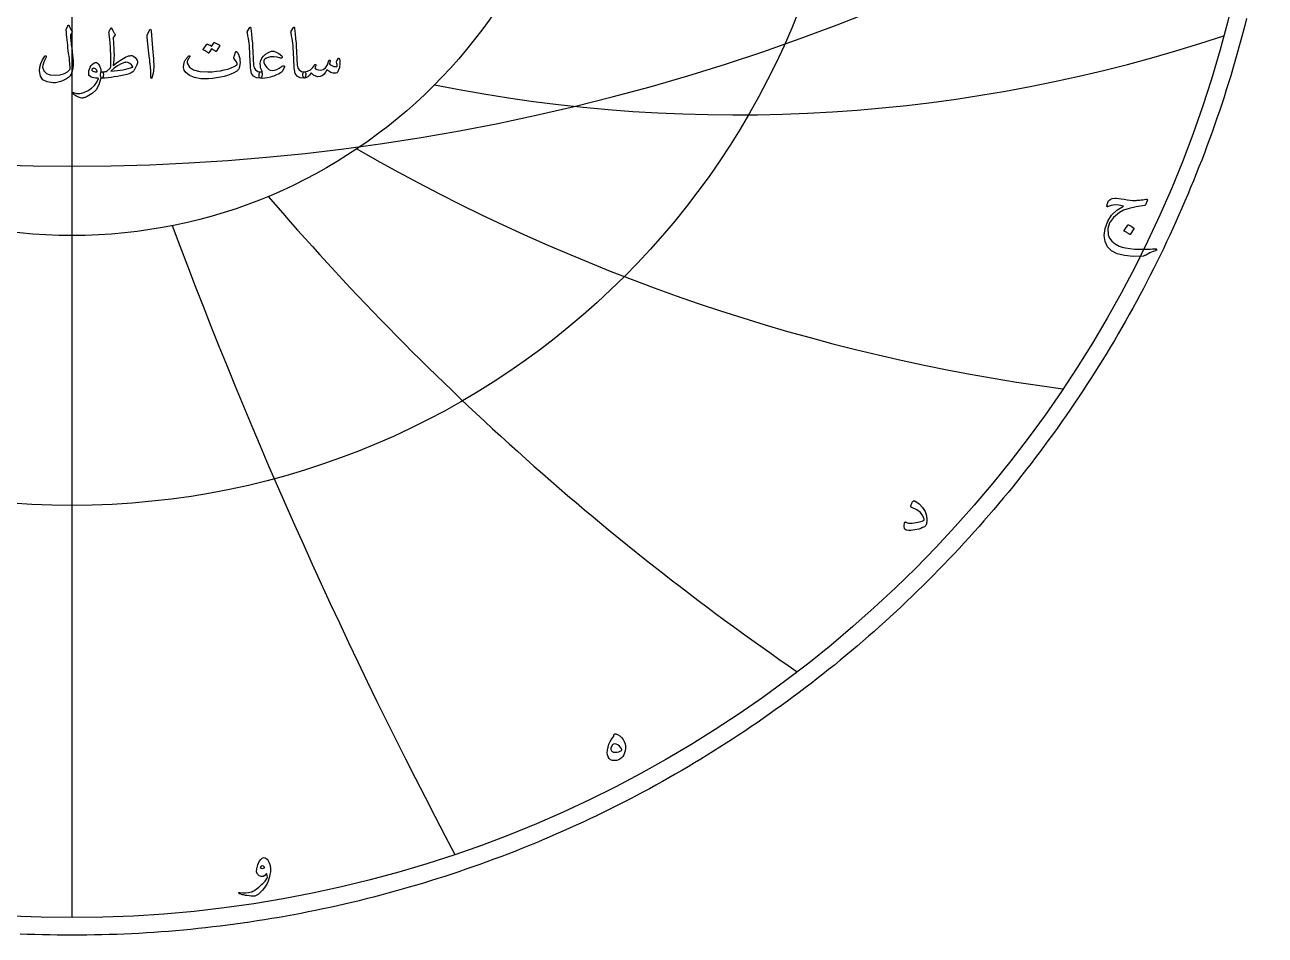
# Model space of a CAD drawing. Header units: millimetres. Extents: x -80 to 80, y -80 to 82.
# Drawn here: x -3.1 to 79.2, y -80.4 to -20 of the extents above; entities that cross this region are included whole.
import ezdxf

# ---------------------------------------------------------------- set-up
doc = ezdxf.new("R2010")
doc.units = ezdxf.units.MM
for name, color, linetype in [('CUT_OUTER', 1, 'Continuous'), ('ENGRAVE', 7, 'Continuous'), ('ENGRAVE_FINE', 8, 'Continuous'), ('TEXT', 5, 'Continuous')]:
    doc.layers.add(name, color=color, linetype=linetype)

msp = doc.modelspace()

# ---------------------------------------------------------------- linework, layer by layer
at = {"layer": 'CUT_OUTER'}
msp.add_lwpolyline([(77.9614, -19.5283), (77.8401, -20.0063), (77.7159, -20.4836), (77.5888, -20.96), (77.4587, -21.4357), (77.3257, -21.9106), (77.1898, -22.3846), (77.051, -22.8578), (76.9093, -23.3302), (76.7647, -23.8016), (76.6172, -24.2722), (76.4668, -24.7419), (76.3136, -25.2106), (76.1575, -25.6784), (75.9985, -26.1452), (75.8366, -26.611), (75.6719, -27.0758), (75.5043, -27.5396), (75.3339, -28.0024), (75.1607, -28.4641), (74.9846, -28.9248), (74.8057, -29.3843), (74.624, -29.8428), (74.4395, -30.3001), (74.2522, -30.7563), (74.0621, -31.2113), (73.8692, -31.6651), (73.6735, -32.1178), (73.475, -32.5692), (73.2738, -33.0195), (73.0698, -33.4684), (72.8631, -33.9162), (72.6536, -34.3626), (72.4414, -34.8078), (72.2265, -35.2516), (72.0088, -35.6941), (71.7884, -36.1353), (71.5654, -36.5751), (71.3396, -37.0135), (71.1111, -37.4505), (70.88, -37.8862), (70.6462, -38.3204), (70.4098, -38.7531), (70.1706, -39.1844), (69.9289, -39.6142), (69.6845, -40.0426), (69.4375, -40.4694), (69.1879, -40.8947), (68.9356, -41.3184), (68.6808, -41.7406), (68.4234, -42.1613), (68.1634, -42.5803), (67.9009, -42.9978), (67.6358, -43.4136), (67.3681, -43.8278), (67.0979, -44.2403), (66.8252, -44.6512), (66.55, -45.0604), (66.2722, -45.4679), (65.992, -45.8736), (65.7093, -46.2777), (65.4241, -46.68), (65.1364, -47.0806), (64.8463, -47.4794), (64.5538, -47.8764), (64.2588, -48.2715), (63.9614, -48.6649), (63.6616, -49.0565), (63.3594, -49.4462), (63.0548, -49.834), (62.7479, -50.22), (62.4385, -50.604), (62.1269, -50.9862), (61.8128, -51.3664), (61.4965, -51.7447), (61.1778, -52.1211), (60.8569, -52.4955), (60.5336, -52.8679), (60.2081, -53.2384), (59.8803, -53.6068), (59.5502, -53.9732), (59.2179, -54.3376), (58.8834, -54.6999), (58.5467, -55.0602), (58.2077, -55.4184), (57.8666, -55.7745), (57.5233, -56.1285), (57.1778, -56.4804), (56.8302, -56.8302), (56.4804, -57.1778), (56.1285, -57.5233), (55.7745, -57.8666), (55.4184, -58.2077), (55.0602, -58.5467), (54.6999, -58.8834), (54.3376, -59.2179), (53.9732, -59.5502), (53.6068, -59.8803), (53.2384, -60.2081), (52.8679, -60.5336), (52.4955, -60.8569), (52.1211, -61.1778), (51.7447, -61.4965), (51.3664, -61.8128), (50.9862, -62.1269), (50.604, -62.4385), (50.22, -62.7479), (49.834, -63.0548), (49.4462, -63.3594), (49.0565, -63.6616), (48.6649, -63.9614), (48.2715, -64.2588), (47.8764, -64.5538), (47.4794, -64.8463), (47.0806, -65.1364), (46.68, -65.4241), (46.2777, -65.7093), (45.8736, -65.992), (45.4679, -66.2722), (45.0604, -66.55), (44.6512, -66.8252), (44.2403, -67.0979), (43.8278, -67.3681), (43.4136, -67.6358), (42.9978, -67.9009), (42.5803, -68.1634), (42.1613, -68.4234), (41.7406, -68.6808), (41.3184, -68.9356), (40.8947, -69.1879), (40.4694, -69.4375), (40.0426, -69.6845), (39.6142, -69.9289), (39.1844, -70.1706), (38.7531, -70.4098), (38.3204, -70.6462), (37.8862, -70.88), (37.4505, -71.1111), (37.0135, -71.3396), (36.5751, -71.5654), (36.1353, -71.7884), (35.6941, -72.0088), (35.2516, -72.2265), (34.8078, -72.4414), (34.3626, -72.6536), (33.9162, -72.8631), (33.4684, -73.0698), (33.0195, -73.2738), (32.5692, -73.475), (32.1178, -73.6735), (31.6651, -73.8692), (31.2113, -74.0621), (30.7563, -74.2522), (30.3001, -74.4395), (29.8428, -74.624), (29.3843, -74.8057), (28.9248, -74.9846), (28.4641, -75.1607), (28.0024, -75.3339), (27.5396, -75.5043), (27.0758, -75.6719), (26.611, -75.8366), (26.1452, -75.9985), (25.6784, -76.1575), (25.2106, -76.3136), (24.7419, -76.4668), (24.2722, -76.6172), (23.8016, -76.7647), (23.3302, -76.9093), (22.8578, -77.051), (22.3846, -77.1898), (21.9106, -77.3257), (21.4357, -77.4587), (20.96, -77.5888), (20.4836, -77.7159), (20.0063, -77.8401), (19.5283, -77.9614), (19.0496, -78.0798), (18.5701, -78.1952), (18.09, -78.3077), (17.6092, -78.4172), (17.1277, -78.5238), (16.6455, -78.6274), (16.1628, -78.728), (15.6794, -78.8257), (15.1954, -78.9204), (14.7109, -79.0122), (14.2258, -79.101), (13.7402, -79.1868), (13.2541, -79.2696), (12.7674, -79.3494), (12.2803, -79.4263), (11.7927, -79.5001), (11.3047, -79.571), (10.8163, -79.6388), (10.3274, -79.7037), (9.8381, -79.7656), (9.3485, -79.8244), (8.8586, -79.8803), (8.3683, -79.9332), (7.8776, -79.983), (7.3867, -80.0298), (6.8955, -80.0736), (6.4041, -80.1144), (5.9124, -80.1522), (5.4205, -80.187), (4.9283, -80.2188), (4.436, -80.2475), (3.9436, -80.2732), (3.4509, -80.2959), (2.9582, -80.3155), (2.4653, -80.3322), (1.9724, -80.3458), (1.4793, -80.3564), (0.9863, -80.3639), (0.4931, -80.3685), (0, -80.37), (-0.4931, -80.3685), (-0.9863, -80.3639), (-1.4793, -80.3564), (-1.9724, -80.3458), (-2.4653, -80.3322), (-2.9582, -80.3155), (-3.4509, -80.2959)], dxfattribs=at)
at = {"layer": 'ENGRAVE'}
for points in [[(0, -79.2), (0, 79.2)], [(0, -79.2), (0, -33.9362)]]:
    msp.add_lwpolyline(points, dxfattribs=at)
for radius in [79.2, 51.8435, 33.9362]:
    msp.add_circle((0, 0), radius, dxfattribs=at)
for centre, radius, start, end in [((44.1017, 76.3863), 102.3112, 258.698669, 288.434049), ((82.7502, 82.7502), 127.9958, 240.077767, 262.379302), ((151.4886, 87.462), 182.4449, 220.628746, 235.496436), ((337.2164, 90.3569), 352.9405, 200.506028, 207.939873)]:
    msp.add_arc(centre, radius, start, end, dxfattribs=at)
at = {"layer": 'ENGRAVE_FINE'}
msp.add_arc((0, 112.7436), 142.0752, 236.207433, 303.792567, dxfattribs=at)
at = {"layer": 'TEXT'}
for points in [[(-0.2904, -20.0145), (-0.2822, -20.0001), (-0.2717, -19.9899), (-0.2588, -19.9837), (-0.2436, -19.9817), (-0.2283, -19.9843), (-0.2155, -19.9922), (-0.2049, -20.0054), (-0.1967, -20.0239), (-0.1531, -20.1313), (-0.1066, -20.2241), (-0.0571, -20.3023), (-0.0047, -20.3658), (0.0108, -20.3886), (0.0152, -20.415), (0.0085, -20.4448), (-0.0094, -20.4782), (-0.0208, -20.4943), (-0.0316, -20.5098), (-0.0419, -20.5247), (-0.0515, -20.5391), (-0.0606, -20.5525), (-0.0691, -20.5648), (-0.077, -20.576), (-0.0843, -20.5859), (-0.0966, -20.6041), (-0.1054, -20.6257), (-0.1107, -20.6509), (-0.1124, -20.6796), (-0.1069, -20.7605), (-0.0995, -20.8488), (-0.0905, -20.9444), (-0.0796, -21.0473), (-0.0673, -21.1575), (-0.0539, -21.275), (-0.0392, -21.3999), (-0.0234, -21.5321), (-0.0057, -21.6639), (0.01, -21.7879), (0.0236, -21.904), (0.0351, -22.0122), (0.0449, -22.1127), (0.0533, -22.206), (0.0602, -22.2919), (0.0656, -22.3705), (0.0717, -22.6032), (0.0527, -22.8236), (0.0085, -23.0318), (-0.0609, -23.2276), (-0.1285, -23.3427), (-0.233, -23.4489), (-0.3744, -23.5464), (-0.5527, -23.6351), (-0.7459, -23.7086), (-0.9274, -23.7604), (-1.0972, -23.7906), (-1.2553, -23.7991), (-1.6511, -23.7446), (-1.9344, -23.5953), (-2.1054, -23.3512), (-2.1639, -23.0122), (-2.1435, -22.7595), (-2.0773, -22.5122), (-1.9655, -22.2701), (-1.808, -22.0332), (-1.796, -22.0195), (-1.7834, -22.011), (-1.7702, -22.0078), (-1.7565, -22.0098), (-1.7418, -22.0154), (-1.7307, -22.0227), (-1.7231, -22.0318), (-1.719, -22.0426), (-1.7161, -22.0587), (-1.7166, -22.0742), (-1.7207, -22.0891), (-1.7283, -22.1035), (-1.8358, -22.3128), (-1.9098, -22.4911), (-1.9505, -22.6383), (-1.9579, -22.7546), (-1.8797, -23.0048), (-1.7108, -23.1796), (-1.4511, -23.2789), (-1.1007, -23.3026), (-0.7848, -23.2683), (-0.5164, -23.189), (-0.2954, -23.0646), (-0.1218, -22.8951), (-0.1254, -22.8132), (-0.1317, -22.7177), (-0.1407, -22.6083), (-0.1522, -22.4852), (-0.1667, -22.3481), (-0.1844, -22.1966), (-0.2054, -22.0307), (-0.2295, -21.8506), (-0.2523, -21.6647), (-0.274, -21.4817), (-0.2945, -21.3017), (-0.3138, -21.1246), (-0.3317, -20.9504), (-0.3478, -20.7791), (-0.3621, -20.6108), (-0.3747, -20.4454), (-0.3934, -20.2862), (-0.3926, -20.268), (-0.3899, -20.251), (-0.3855, -20.2352), (-0.3794, -20.2206)], [(2.5668, -20.1831), (2.5779, -20.1711), (2.5878, -20.1632), (2.5966, -20.1594), (2.6042, -20.1597), (2.6133, -20.1638), (2.6218, -20.1714), (2.6297, -20.1825), (2.637, -20.1972), (2.6667, -20.2604), (2.695, -20.3189), (2.7218, -20.3728), (2.7471, -20.422), (2.7712, -20.4659), (2.7945, -20.504), (2.8169, -20.5362), (2.8384, -20.5625), (2.8542, -20.5842), (2.8595, -20.607), (2.8542, -20.631), (2.8384, -20.6562), (2.7447, -20.7733), (2.7327, -20.7935), (2.7248, -20.8166), (2.721, -20.8427), (2.7213, -20.8716), (2.7366, -21.0927), (2.7494, -21.2873), (2.76, -21.4557), (2.7682, -21.5976), (2.7743, -21.7136), (2.7787, -21.8037), (2.7813, -21.8681), (2.7822, -21.9068), (2.7812, -22.0209), (2.7781, -22.1293), (2.773, -22.2317), (2.7658, -22.3283), (2.7569, -22.4191), (2.7465, -22.504), (2.7346, -22.583), (2.7213, -22.6562), (3.0395, -22.4126), (3.315, -22.2253), (3.5477, -22.0941), (3.7377, -22.0192), (3.8223, -21.9993), (3.8982, -21.9911), (3.9652, -21.9946), (4.0234, -22.0098), (4.1057, -22.0526), (4.1839, -22.1199), (4.2579, -22.2118), (4.3279, -22.3283), (4.3387, -22.3561), (4.3431, -22.388), (4.3411, -22.424), (4.3326, -22.4642), (4.286, -22.6082), (4.2307, -22.7452), (4.1666, -22.8752), (4.0937, -22.9981), (4.0229, -23.0772), (3.9227, -23.1457), (3.7934, -23.2036), (3.6347, -23.251), (3.4223, -23.298), (3.2114, -23.3406), (3.0019, -23.3788), (2.7939, -23.4126), (2.5877, -23.4418), (2.3835, -23.4659), (2.1814, -23.4851), (1.9813, -23.4993), (1.9587, -23.4928), (1.938, -23.4735), (1.9189, -23.4413), (1.9017, -23.3962), (1.8864, -23.3409), (1.8782, -23.2873), (1.8771, -23.2355), (1.8829, -23.1855), (1.8961, -23.1418), (1.9169, -23.1094), (1.9453, -23.088), (1.9813, -23.0777), (2.0291, -23.0751), (2.0744, -23.0719), (2.117, -23.0681), (2.1569, -23.0637), (2.1942, -23.0593), (2.2289, -23.0555), (2.261, -23.0523), (2.2904, -23.0496), (2.5527, -22.7967), (2.5551, -22.7857), (2.5574, -22.7715), (2.5597, -22.7541), (2.5621, -22.7335), (2.5644, -22.7096), (2.5668, -22.6825), (2.5691, -22.6522), (2.5714, -22.6187), (2.5735, -22.5823), (2.575, -22.5432), (2.5758, -22.5015), (2.5761, -22.4571), (2.5761, -22.4104), (2.5761, -22.3617), (2.5761, -22.3109), (2.5761, -22.2581), (2.5755, -22.1983), (2.5738, -22.1269), (2.5709, -22.0438), (2.5668, -21.9489), (2.5615, -21.843), (2.5551, -21.7264), (2.5474, -21.5994), (2.5387, -21.4618), (2.5185, -21.1565), (2.5, -20.915), (2.4833, -20.7373), (2.4684, -20.6234), (2.4564, -20.5502), (2.4485, -20.4946), (2.4447, -20.4565), (2.445, -20.436), (2.4592, -20.3974), (2.4737, -20.3611), (2.4885, -20.3271), (2.5035, -20.2955), (2.5189, -20.2657), (2.5346, -20.237), (2.5505, -20.2095), (2.5668, -20.1831)], [(5.1101, -20.3611), (5.1549, -20.2744), (5.1909, -20.244), (5.2181, -20.2698), (5.2366, -20.3517), (5.3443, -21.4993), (5.4084, -22.2036), (5.4228, -22.7663), (5.3873, -23.1872), (5.3021, -23.4665), (5.2866, -23.4893), (5.2729, -23.5016), (5.2609, -23.5034), (5.2506, -23.4946), (5.2424, -23.4808), (5.2366, -23.463), (5.2331, -23.441), (5.2319, -23.415), (5.2319, -23.2121), (5.2225, -22.9969), (5.2038, -22.7695), (5.1757, -22.5297), (5.1695, -22.4671), (5.1511, -22.2979), (5.1203, -22.0221), (5.0773, -21.6398), (4.9743, -20.792), (4.9719, -20.7469), (4.9743, -20.7054), (4.9813, -20.6673), (4.993, -20.6328)], [(11.7987, -20.1269), (11.8077, -20.1128), (11.8162, -20.1035), (11.8241, -20.0988), (11.8315, -20.0988), (11.8426, -20.1049), (11.8525, -20.1234), (11.8613, -20.1541), (11.8689, -20.1972), (11.9076, -20.547), (11.9392, -20.8705), (11.9638, -21.1676), (11.9813, -21.4384), (11.9926, -21.6699), (12.003, -21.8775), (12.0125, -22.061), (12.0212, -22.2206), (12.0286, -22.3561), (12.0346, -22.4677), (12.0392, -22.5552), (12.0422, -22.6187), (12.0838, -22.809), (12.1757, -22.9489), (12.318, -23.0385), (12.5106, -23.0777), (12.5642, -23.0918), (12.5984, -23.1246), (12.6134, -23.1761), (12.609, -23.2464), (12.587, -23.357), (12.5633, -23.4361), (12.5378, -23.4835), (12.5106, -23.4993), (12.2395, -23.4636), (12.0399, -23.3564), (11.9117, -23.1779), (11.8549, -22.9279), (11.8459, -22.8083), (11.8379, -22.6884), (11.8307, -22.5682), (11.8244, -22.4478), (11.8187, -22.327), (11.8133, -22.206), (11.8082, -22.0846), (11.8034, -21.963), (11.7946, -21.731), (11.7823, -21.5221), (11.7665, -21.3364), (11.7471, -21.1737), (11.7243, -21.0176), (11.698, -20.8511), (11.6681, -20.6745), (11.6347, -20.4876), (11.6303, -20.4539), (11.6312, -20.4232), (11.6374, -20.3953), (11.6488, -20.3705)], [(14.698, -20.1269), (14.7071, -20.1128), (14.7156, -20.1035), (14.7235, -20.0988), (14.7308, -20.0988), (14.7419, -20.1049), (14.7519, -20.1234), (14.7606, -20.1541), (14.7682, -20.1972), (14.8069, -20.547), (14.8385, -20.8705), (14.8631, -21.1676), (14.8807, -21.4384), (14.8919, -21.6699), (14.9023, -21.8775), (14.9118, -22.061), (14.9205, -22.2206), (14.9279, -22.3561), (14.9339, -22.4677), (14.9385, -22.5552), (14.9415, -22.6187), (14.9831, -22.809), (15.075, -22.9489), (15.2173, -23.0385), (15.4099, -23.0777), (15.4635, -23.0918), (15.4978, -23.1246), (15.5127, -23.1761), (15.5083, -23.2464), (15.4863, -23.357), (15.4626, -23.4361), (15.4372, -23.4835), (15.4099, -23.4993), (15.1389, -23.4636), (14.9392, -23.3564), (14.811, -23.1779), (14.7542, -22.9279), (14.7453, -22.8083), (14.7372, -22.6884), (14.73, -22.5682), (14.7237, -22.4478), (14.718, -22.327), (14.7126, -22.206), (14.7075, -22.0846), (14.7027, -21.963), (14.6939, -21.731), (14.6816, -21.5221), (14.6658, -21.3364), (14.6465, -21.1737), (14.6236, -21.0176), (14.5973, -20.8511), (14.5674, -20.6745), (14.5341, -20.4876), (14.5297, -20.4539), (14.5305, -20.4232), (14.5367, -20.3953), (14.5481, -20.3705)], [(9.4193, -21.1339), (9.4251, -21.1281), (9.4333, -21.1246), (9.4439, -21.1234), (9.4567, -21.1246), (9.5028, -21.1418), (9.5475, -21.1609), (9.5907, -21.1816), (9.6324, -21.2042), (9.6729, -21.2288), (9.7126, -21.2557), (9.7514, -21.285), (9.7893, -21.3166), (9.7966, -21.3263), (9.7998, -21.3365), (9.799, -21.3473), (9.794, -21.3588), (9.5691, -21.7147), (9.563, -21.7194), (9.5539, -21.7194), (9.5419, -21.7147), (9.527, -21.7054), (9.5167, -21.6967), (9.5001, -21.6849), (9.4769, -21.6698), (9.4474, -21.6515), (9.4111, -21.6297), (9.3677, -21.6041), (9.3174, -21.5747), (9.26, -21.5414), (9.082, -21.8178), (9.0738, -21.8263), (9.0633, -21.8283), (9.0504, -21.8239), (9.0352, -21.8131), (9.022, -21.8037), (9.0012, -21.7897), (8.9728, -21.7709), (8.9368, -21.7475), (8.8926, -21.7194), (8.8396, -21.6866), (8.7779, -21.6492), (8.7073, -21.607), (8.7, -21.6), (8.6968, -21.593), (8.6977, -21.5859), (8.7026, -21.5789), (8.9321, -21.237), (8.938, -21.2311), (8.9462, -21.2276), (8.9567, -21.2264), (8.9696, -21.2276), (9.0088, -21.2403), (9.0469, -21.2551), (9.0838, -21.272), (9.1195, -21.2908), (9.154, -21.3115), (9.1874, -21.3336), (9.2196, -21.3571), (9.2506, -21.3822)], [(10.9462, -21.7569), (10.9777, -21.7964), (11.0065, -21.84), (11.0327, -21.8877), (11.0563, -21.9396), (11.0772, -21.9952), (11.0955, -22.0543), (11.1112, -22.117), (11.1242, -22.1831), (11.1412, -22.316), (11.1453, -22.4478), (11.1365, -22.5783), (11.1148, -22.7077), (11.082, -22.8231), (11.0399, -22.9161), (10.9884, -22.987), (10.9275, -23.0356), (10.7343, -23.1378), (10.5293, -23.2288), (10.3127, -23.3087), (10.0844, -23.3775), (9.8443, -23.4346), (9.5926, -23.4794), (9.3291, -23.5119), (9.0539, -23.5321), (8.5381, -23.5268), (8.1148, -23.4548), (7.784, -23.316), (7.5457, -23.1105), (7.4479, -22.9498), (7.4029, -22.7768), (7.4105, -22.5915), (7.4708, -22.3939), (7.4911, -22.3513), (7.5147, -22.3078), (7.5415, -22.2635), (7.5715, -22.2182), (7.6047, -22.1721), (7.6411, -22.1252), (7.6808, -22.0773), (7.7237, -22.0286), (7.738, -22.0148), (7.753, -22.0063), (7.7685, -22.0031), (7.7846, -22.0051), (7.7954, -22.0092), (7.8045, -22.0168), (7.8118, -22.028), (7.8174, -22.0426), (7.82, -22.0564), (7.8186, -22.0695), (7.813, -22.0821), (7.8033, -22.0941), (7.7632, -22.1418), (7.7272, -22.1913), (7.6953, -22.2425), (7.6675, -22.2955), (7.6485, -22.3462), (7.6382, -22.3951), (7.6368, -22.4422), (7.6441, -22.4876), (7.7904, -22.7525), (8.0656, -22.9384), (8.4696, -23.0452), (9.0024, -23.0731), (9.2953, -23.0618), (9.5744, -23.0373), (9.8398, -22.9997), (10.0914, -22.9489), (10.3295, -22.885), (10.5545, -22.8078), (10.7663, -22.7175), (10.9649, -22.614), (10.9456, -22.5174), (10.9017, -22.4103), (10.8332, -22.2926), (10.7401, -22.1644), (10.7372, -22.1521), (10.7378, -22.1293), (10.7419, -22.0959), (10.7495, -22.052), (10.7515, -22.0476), (10.753, -22.0438), (10.7539, -22.0406), (10.7542, -22.0379), (10.7694, -21.9782), (10.7916, -21.9115), (10.8209, -21.8377), (10.8572, -21.7569), (10.8733, -21.7323), (10.8935, -21.7241), (10.9178, -21.7323), (10.9462, -21.7569)], [(14.0891, -22.7358), (13.9626, -23.0168), (13.9465, -23.0447), (13.931, -23.0672), (13.9161, -23.0845), (13.9017, -23.0965), (13.8288, -23.1464), (13.7507, -23.1931), (13.6672, -23.2366), (13.5785, -23.2768), (13.4849, -23.3144), (13.3865, -23.35), (13.2835, -23.3835), (13.1757, -23.415), (12.9743, -23.4642), (12.7963, -23.4946), (12.6418, -23.5063), (12.5106, -23.4993), (12.4606, -23.4765), (12.4275, -23.4314), (12.4114, -23.364), (12.4123, -23.2745), (12.4243, -23.1937), (12.4415, -23.1339), (12.4641, -23.0953), (12.4919, -23.0777), (12.4966, -23.0777), (12.5013, -23.0777), (12.5059, -23.0777), (12.5106, -23.0777), (12.5455, -23.0813), (12.5797, -23.0824), (12.6134, -23.0813), (12.6465, -23.0777), (12.5897, -22.9937), (12.5457, -22.9009), (12.5147, -22.7993), (12.4966, -22.689), (12.4939, -22.4914), (12.5282, -22.3154), (12.5993, -22.1612), (12.7073, -22.0286), (12.8464, -21.9047), (12.9825, -21.8096), (13.1157, -21.7431), (13.246, -21.7054), (13.3865, -21.7057), (13.5458, -21.7581), (13.7237, -21.8626), (13.9205, -22.0192), (13.9427, -22.0435), (13.9533, -22.0695), (13.9521, -22.0973), (13.9392, -22.1269), (13.9208, -22.1497), (13.8982, -22.162), (13.8716, -22.1638), (13.8408, -22.155), (13.6204, -22.0912), (13.3994, -22.0684), (13.1778, -22.0865), (12.9556, -22.1456), (12.8675, -22.1828), (12.7998, -22.2241), (12.7527, -22.2695), (12.7261, -22.319), (12.7196, -22.3816), (12.7378, -22.4618), (12.7805, -22.5596), (12.8479, -22.6749), (12.9298, -22.7914), (13.0071, -22.8787), (13.0797, -22.9366), (13.1476, -22.9653), (13.2955, -22.98), (13.4439, -22.963), (13.5929, -22.9144), (13.7425, -22.8342), (13.8783, -22.7405), (13.9486, -22.696), (14.0048, -22.6702), (14.0469, -22.6632), (14.075, -22.6749), (14.0864, -22.6893), (14.0926, -22.7042), (14.0935, -22.7197), (14.0891, -22.7358)], [(17.6816, -22.1644), (17.6919, -22.1574), (17.7039, -22.1597), (17.7176, -22.1714), (17.7331, -22.1925), (17.7498, -22.2282), (17.7624, -22.2791), (17.7709, -22.3453), (17.7753, -22.4267), (17.7768, -22.5192), (17.7718, -22.6094), (17.7604, -22.6972), (17.7425, -22.7827), (17.6904, -22.9489), (17.6324, -23.0684), (17.5686, -23.141), (17.4989, -23.1667), (17.3341, -23.1571), (17.1816, -23.114), (17.0414, -23.0376), (16.9135, -22.9279), (16.8256, -23.1009), (16.7214, -23.2358), (16.6008, -23.3327), (16.4638, -23.3916), (16.3201, -23.4044), (16.1746, -23.3681), (16.0273, -23.2827), (15.8783, -23.148), (15.7577, -23.3017), (15.6394, -23.4115), (15.5235, -23.4773), (15.4099, -23.4993), (15.3871, -23.4864), (15.3654, -23.4478), (15.3449, -23.3834), (15.3256, -23.2932), (15.3186, -23.2042), (15.3303, -23.1386), (15.3608, -23.0965), (15.4099, -23.0777), (15.626, -23.0289), (15.8151, -22.9337), (15.9773, -22.7923), (16.1125, -22.6047), (16.1198, -22.5944), (16.1277, -22.5871), (16.1362, -22.5827), (16.1453, -22.5812), (16.1564, -22.5824), (16.1664, -22.5859), (16.1752, -22.5918), (16.1828, -22.6), (16.1872, -22.6252), (16.1769, -22.6679), (16.152, -22.7282), (16.1125, -22.8061), (16.1643, -22.8661), (16.2448, -22.9103), (16.354, -22.9387), (16.4919, -22.9513), (16.6637, -22.9153), (16.8139, -22.7979), (16.9424, -22.5991), (17.0493, -22.319), (17.0546, -22.3046), (17.061, -22.2944), (17.0686, -22.2882), (17.0774, -22.2862), (17.0906, -22.2873), (17.102, -22.2908), (17.1116, -22.2967), (17.1195, -22.3049), (17.1254, -22.3166), (17.1289, -22.3283), (17.1301, -22.34), (17.1289, -22.3517), (17.0821, -22.5485), (17.1368, -22.5971), (17.2027, -22.6398), (17.2797, -22.6767), (17.3678, -22.7077), (17.4536, -22.7279), (17.5188, -22.7323), (17.5636, -22.7209), (17.5879, -22.6937), (17.5958, -22.6521), (17.5914, -22.593), (17.5748, -22.5163), (17.5458, -22.422), (17.5508, -22.3954), (17.5751, -22.3435), (17.6187, -22.2666), (17.6816, -22.1644)], [(1.8876, -23.5508), (1.7778, -23.9364), (1.5937, -24.2592), (1.3352, -24.5195), (1.0023, -24.7171), (0.9558, -24.7371), (0.9098, -24.7552), (0.8645, -24.7711), (0.8197, -24.785), (0.7758, -24.7966), (0.733, -24.8055), (0.6915, -24.8118), (0.6511, -24.8155), (0.5504, -24.8011), (0.4169, -24.7487), (0.2506, -24.6583), (0.0515, -24.5297), (0.0302, -24.5113), (0.0176, -24.4934), (0.0138, -24.4762), (0.0187, -24.4595), (0.0299, -24.4466), (0.0445, -24.4407), (0.0626, -24.4419), (0.0843, -24.4501), (0.2913, -24.5172), (0.5234, -24.5169), (0.7807, -24.4492), (1.0632, -24.3143), (1.2939, -24.1577), (1.4848, -23.9735), (1.6358, -23.7619), (1.7471, -23.5227), (1.7462, -23.5142), (1.7436, -23.5075), (1.7392, -23.5025), (1.733, -23.4993), (1.5717, -23.4899), (1.4344, -23.4712), (1.3211, -23.4431), (1.2319, -23.4056), (1.1628, -23.3476), (1.1194, -23.2674), (1.1019, -23.165), (1.1101, -23.0403), (1.1127, -23.0237), (1.1159, -23.0069), (1.1197, -22.9898), (1.1241, -22.9724), (1.1291, -22.9543), (1.1347, -22.9355), (1.1408, -22.9157), (1.1475, -22.8951), (1.2026, -22.7613), (1.2693, -22.6503), (1.3478, -22.5622), (1.4379, -22.4969), (1.5302, -22.4612), (1.6148, -22.4618), (1.6918, -22.4987), (1.7611, -22.5719), (1.8217, -22.6738), (1.8677, -22.792), (1.899, -22.9267), (1.9157, -23.0777), (1.9249, -23.0776), (1.9339, -23.0772), (1.9425, -23.0764), (1.9508, -23.0754), (1.9592, -23.0744), (1.9678, -23.0736), (1.9767, -23.0732), (1.986, -23.0731), (2.0176, -23.0798), (2.0422, -23.1), (2.0597, -23.1337), (2.0703, -23.1808), (2.0747, -23.2326), (2.0738, -23.285), (2.0676, -23.338), (2.0562, -23.3916), (2.0413, -23.4387), (2.0246, -23.4724), (2.0062, -23.4926), (1.986, -23.4993), (1.897, -23.4993), (1.8964, -23.5078), (1.8946, -23.5192), (1.8917, -23.5335), (1.8876, -23.5508)], [(1.6628, -23.0262), (1.6136, -22.9404), (1.5597, -22.8798), (1.5012, -22.8444), (1.4379, -22.8342), (1.4002, -22.8441), (1.3665, -22.8599), (1.337, -22.8816), (1.3115, -22.9091), (1.3033, -22.9238), (1.3021, -22.9396), (1.308, -22.9565), (1.3209, -22.9747), (1.3692, -23.0171), (1.4391, -23.0461), (1.5307, -23.0616), (1.644, -23.0637), (1.6557, -23.0613), (1.6628, -23.0543), (1.6651, -23.0426), (1.6628, -23.0262)], [(3.5738, -22.4407), (3.5501, -22.4416), (3.5258, -22.4442), (3.5009, -22.4486), (3.4754, -22.4548), (3.2453, -22.5452), (3.0188, -22.6714), (2.7957, -22.8333), (2.5761, -23.0309), (2.7954, -23.0104), (3.0035, -22.9864), (3.2005, -22.9589), (3.3864, -22.9279), (3.5612, -22.893), (3.7248, -22.8541), (3.8774, -22.8111), (4.0188, -22.7639), (4.0319, -22.7584), (4.0387, -22.751), (4.039, -22.742), (4.0328, -22.7311), (3.9321, -22.6076), (3.822, -22.518), (3.7026, -22.4624), (3.5738, -22.4407)], [(71.3683, -31.6222), (71.2484, -31.892), (71.2375, -31.9098), (71.2247, -31.9232), (71.21, -31.9323), (71.1934, -31.937), (70.6392, -32.0244), (70.1755, -32.1318), (69.8023, -32.2592), (69.5197, -32.4066), (69.1235, -32.7298), (68.869, -33.0848), (68.7563, -33.4717), (68.7853, -33.8905), (68.8734, -34.1172), (69.0226, -34.3176), (69.2331, -34.4919), (69.5048, -34.6399), (69.6955, -34.7061), (69.9332, -34.7598), (70.2176, -34.801), (70.5489, -34.8297), (70.7251, -34.8382), (70.8987, -34.8435), (71.0698, -34.8457), (71.2384, -34.8447), (71.4039, -34.841), (71.5657, -34.8347), (71.7237, -34.826), (71.8779, -34.8148), (71.9141, -34.8123), (71.9429, -34.8148), (71.9641, -34.8222), (71.9778, -34.8347), (71.9853, -34.85), (71.9878, -34.866), (71.9853, -34.8825), (71.9778, -34.8997), (71.9724, -34.9089), (71.966, -34.9165), (71.9586, -34.9226), (71.9504, -34.9272), (71.9415, -34.9311), (71.9322, -34.9353), (71.9227, -34.9398), (71.9129, -34.9447), (71.7689, -34.9906), (71.6418, -35.0383), (71.5316, -35.088), (71.4383, -35.1395), (71.3785, -35.1767), (71.324, -35.2082), (71.2748, -35.2341), (71.2309, -35.2544), (71.193, -35.27), (71.1616, -35.2819), (71.1368, -35.29), (71.1185, -35.2944), (70.4353, -35.3197), (69.8545, -35.2707), (69.3761, -35.1473), (69.0001, -34.9496), (68.7285, -34.6786), (68.568, -34.3401), (68.5186, -33.9342), (68.5805, -33.4608), (68.7441, -32.984), (69.0001, -32.5777), (69.3486, -32.2421), (69.7895, -31.977), (69.4773, -31.9173), (69.205, -31.9033), (68.9727, -31.9348), (68.7803, -32.0119), (68.7635, -32.0182), (68.7478, -32.0219), (68.7335, -32.0232), (68.7204, -32.0219), (68.7094, -32.0179), (68.7016, -32.0107), (68.6969, -32.0004), (68.6954, -31.9869), (68.7022, -31.9248), (68.7129, -31.8633), (68.7272, -31.8024), (68.7453, -31.7421), (68.809, -31.625), (68.9102, -31.5385), (69.0489, -31.4826), (69.225, -31.4574), (69.3364, -31.4583), (69.476, -31.4711), (69.6437, -31.4958), (69.8395, -31.5323), (70.0415, -31.5688), (70.2279, -31.5935), (70.3987, -31.6063), (70.5539, -31.6072), (70.6286, -31.604), (70.7076, -31.5991), (70.7909, -31.5927), (70.8787, -31.5848), (70.9708, -31.5749), (71.0673, -31.5629), (71.1682, -31.5487), (71.2734, -31.5323), (71.3336, -31.5304), (71.3696, -31.5448), (71.3811, -31.5754), (71.3683, -31.6222)], [(70.0793, -33.241), (70.0856, -33.2347), (70.0943, -33.231), (70.1055, -33.2297), (70.1193, -33.231), (70.2164, -33.2703), (70.3079, -33.3184), (70.3938, -33.3752), (70.474, -33.4408), (70.4818, -33.4508), (70.4852, -33.4608), (70.4843, -33.4708), (70.479, -33.4808), (70.2442, -33.8605), (70.2354, -33.8695), (70.2242, -33.8717), (70.2105, -33.8671), (70.1942, -33.8555), (70.1802, -33.8455), (70.158, -33.8305), (70.1277, -33.8105), (70.0893, -33.7856), (70.0421, -33.7556), (69.9856, -33.7206), (69.9197, -33.6806), (69.8445, -33.6357), (69.8345, -33.6282), (69.8295, -33.6207), (69.8295, -33.6132), (69.8345, -33.6057)], [(55.6764, -51.8763), (55.6962, -51.8168), (55.7157, -51.7633), (55.7349, -51.7156), (55.7538, -51.674), (55.7721, -51.6379), (55.7894, -51.6071), (55.8058, -51.5817), (55.8213, -51.5615), (55.8453, -51.5422), (55.8725, -51.5341), (55.9028, -51.5372), (55.9362, -51.5516), (56.2319, -51.7498), (56.4595, -51.98), (56.6191, -52.242), (56.7106, -52.5358), (56.7234, -52.6198), (56.7318, -52.7019), (56.7359, -52.7822), (56.7356, -52.8605), (56.7306, -52.9364), (56.7206, -53.0092), (56.7056, -53.0788), (56.6856, -53.1453), (56.6678, -53.1809), (56.6444, -53.2128), (56.6153, -53.2409), (56.5807, -53.2652), (56.4614, -53.3236), (56.3384, -53.3739), (56.2116, -53.416), (56.0811, -53.4501), (55.9474, -53.4766), (55.8113, -53.4963), (55.6726, -53.5091), (55.5315, -53.515), (55.3641, -53.4869), (55.2617, -53.3926), (55.2242, -53.2321), (55.2517, -53.0054), (55.2611, -52.9808), (55.2742, -52.9617), (55.291, -52.9483), (55.3117, -52.9405), (55.3295, -52.9427), (55.3479, -52.9492), (55.3669, -52.9602), (55.3866, -52.9755), (55.4475, -53.0082), (55.5302, -53.0267), (55.6348, -53.0307), (55.7613, -53.0204), (56.0358, -52.9804), (56.2597, -52.9355), (56.433, -52.8855), (56.5557, -52.8306), (56.5619, -52.8231), (56.5657, -52.8106), (56.5669, -52.7931), (56.5657, -52.7706), (56.4811, -52.5345), (56.3171, -52.326), (56.0739, -52.1448), (55.7513, -51.9912), (55.7092, -51.969), (55.6826, -51.9425), (55.6717, -51.9116), (55.6764, -51.8763)], [(35.995, -67.0313), (36.0378, -67.0116), (36.0862, -67.0075), (36.1402, -67.0191), (36.1999, -67.0462), (36.3482, -67.1455), (36.4734, -67.2586), (36.5755, -67.3854), (36.6545, -67.5259), (36.7092, -67.6723), (36.7382, -67.8219), (36.7417, -67.9746), (36.7195, -68.1304), (36.6792, -68.2725), (36.6233, -68.3989), (36.5518, -68.5098), (36.4647, -68.605), (36.3663, -68.6815), (36.2611, -68.7362), (36.149, -68.769), (36.03, -68.7799), (35.8745, -68.7687), (35.7477, -68.7249), (35.6497, -68.6488), (35.5804, -68.5401), (35.5388, -68.408), (35.5242, -68.2566), (35.5363, -68.0858), (35.5754, -67.8956), (35.6388, -67.6982), (35.724, -67.5109), (35.8311, -67.3335), (35.9601, -67.1662), (35.9644, -67.1583), (35.9676, -67.1449), (35.9694, -67.1259), (35.9701, -67.1012), (35.9716, -67.0743), (35.9763, -67.0537), (35.9841, -67.0394), (35.995, -67.0313)], [(36.4697, -68.1054), (36.4906, -68.0792), (36.4934, -68.0455), (36.4781, -68.0043), (36.4447, -67.9555), (36.3289, -67.8294), (36.2161, -67.7407), (36.1065, -67.6895), (36, -67.6758), (35.9495, -67.6848), (35.9026, -67.712), (35.8595, -67.7573), (35.8202, -67.8206), (35.7886, -67.889), (35.769, -67.9493), (35.7612, -68.0014), (35.7652, -68.0455), (35.8002, -68.1263), (35.8602, -68.1841), (35.9451, -68.2188), (36.055, -68.2303), (36.1765, -68.2225), (36.2861, -68.1991), (36.3838, -68.1601), (36.4697, -68.1054)], [(12.3277, -75.7019), (12.4189, -75.4902), (12.5175, -75.3397), (12.6237, -75.2504), (12.7374, -75.2222), (12.8086, -75.2347), (12.8773, -75.2722), (12.9435, -75.3347), (13.0072, -75.4221), (13.0378, -75.4727), (13.0646, -75.5245), (13.0877, -75.5776), (13.1071, -75.6319), (13.1236, -75.6878), (13.1383, -75.7456), (13.1511, -75.8052), (13.162, -75.8668), (13.1723, -76.0038), (13.1633, -76.1653), (13.1349, -76.3511), (13.0871, -76.5612), (13.0165, -76.7789), (12.9197, -76.9871), (12.7967, -77.186), (12.6474, -77.3756), (12.491, -77.5408), (12.3514, -77.6616), (12.2287, -77.7381), (12.1229, -77.7703), (12.0148, -77.7759), (11.8905, -77.7728), (11.75, -77.7609), (11.5933, -77.7403), (11.5138, -77.7273), (11.4403, -77.7134), (11.3727, -77.6986), (11.311, -77.6828), (11.2549, -77.6668), (11.2042, -77.651), (11.1588, -77.6355), (11.1186, -77.6204), (11.0949, -77.6073), (11.0787, -77.5929), (11.0699, -77.5773), (11.0687, -77.5604), (11.0765, -77.5436), (11.0899, -77.533), (11.1089, -77.5286), (11.1336, -77.5305), (11.3263, -77.5492), (11.5146, -77.5504), (11.6985, -77.5342), (11.878, -77.5005), (11.9335, -77.4833), (11.9948, -77.4568), (12.0621, -77.4209), (12.1353, -77.3756), (12.2145, -77.3209), (12.2996, -77.2569), (12.3906, -77.1835), (12.4876, -77.1008), (12.5825, -77.0152), (12.6674, -76.9334), (12.7424, -76.8554), (12.8073, -76.781), (12.862, -76.7102), (12.906, -76.6424), (12.9394, -76.5778), (12.9622, -76.5162), (12.9491, -76.4232), (12.9347, -76.3539), (12.9191, -76.3083), (12.9022, -76.2864), (12.8008, -76.406), (12.6862, -76.47), (12.5585, -76.4785), (12.4176, -76.4313), (12.3015, -76.3295), (12.2478, -76.174), (12.2565, -75.9648), (12.3277, -75.7019)], [(12.7823, -75.8867), (12.7086, -75.7974), (12.6325, -75.7643), (12.5538, -75.7874), (12.4726, -75.8668), (12.5388, -75.9205), (12.6125, -75.9417), (12.6937, -75.9305), (12.7823, -75.8867)]]:
    msp.add_lwpolyline(points, close=True, dxfattribs=at)

doc.saveas('drawing.dxf')
